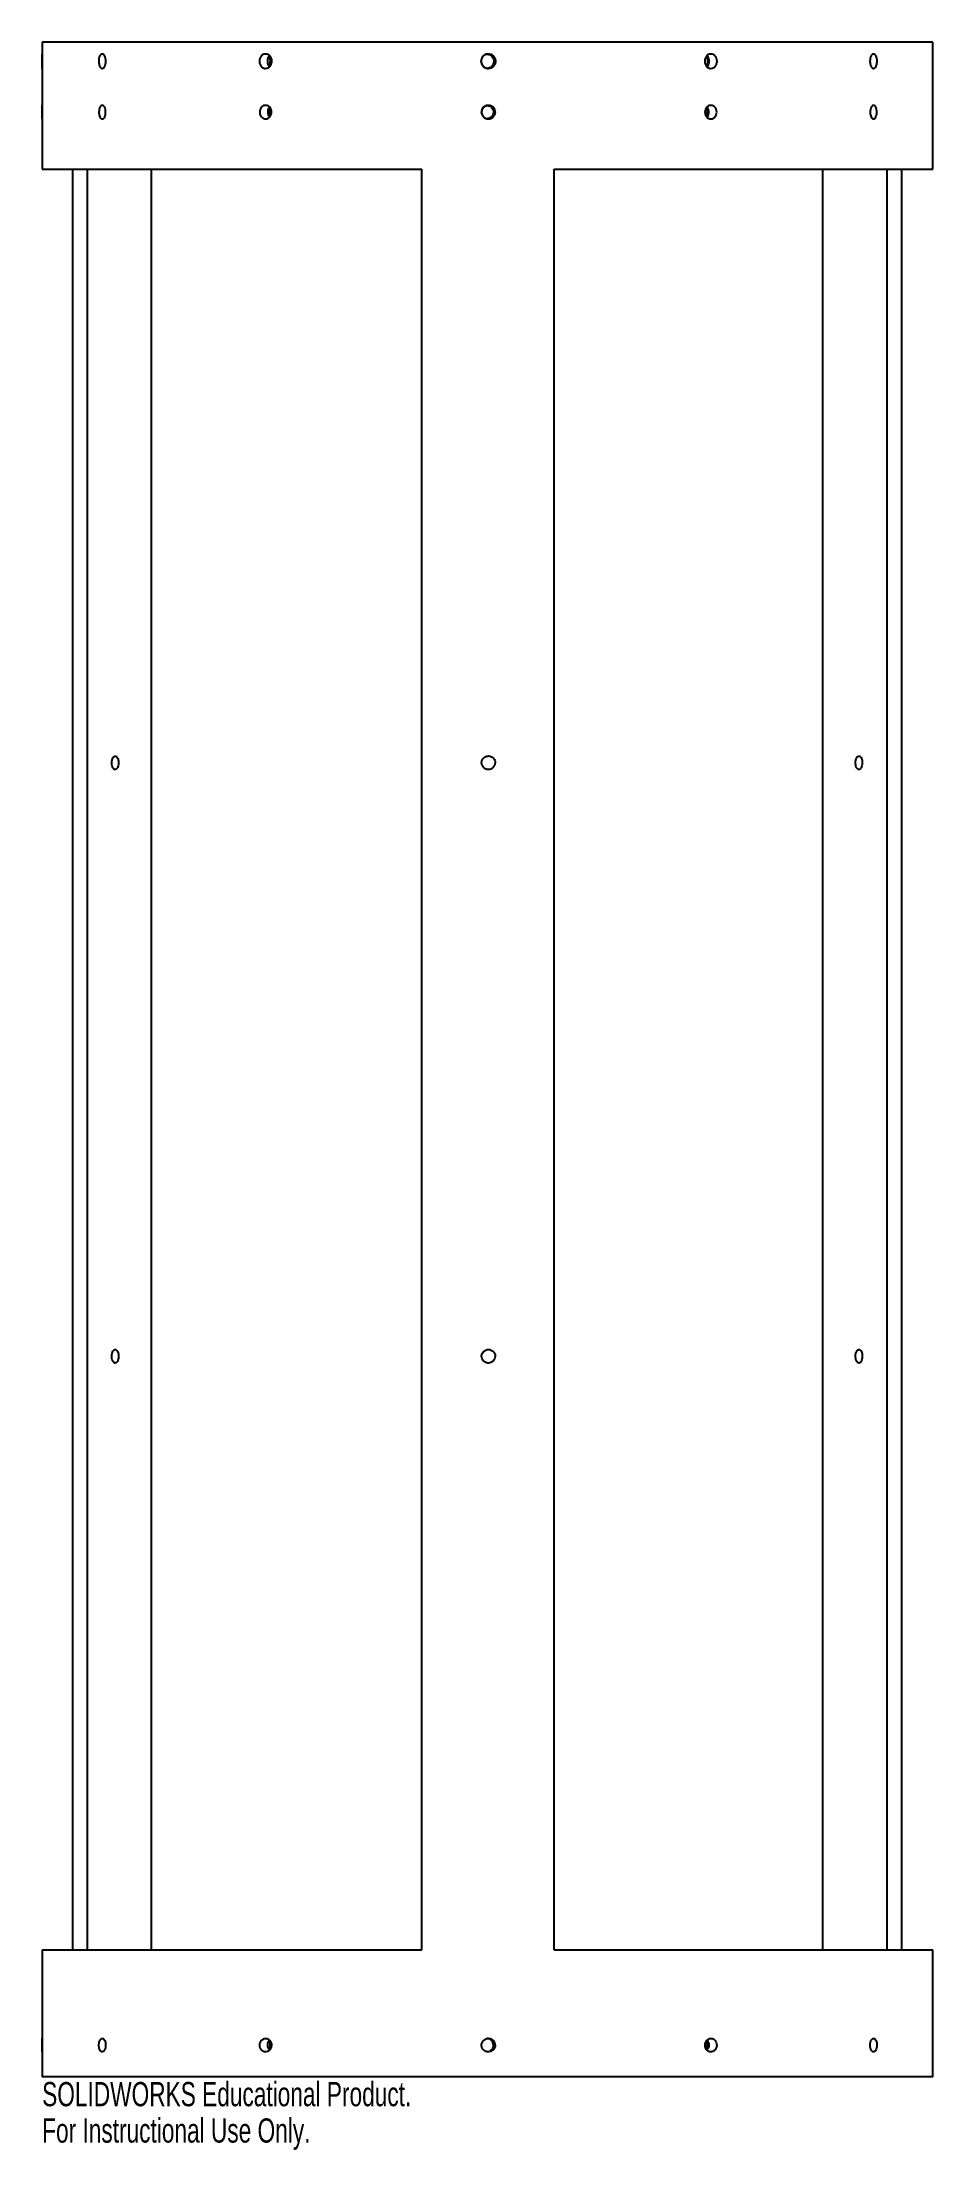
# Model space of a CAD drawing. Header units: inches. Extents: x -3.5 to 3.5, y -8.6 to 8.
import ezdxf

# ---------------------------------------------------------------- set-up
doc = ezdxf.new("R2010")
doc.units = ezdxf.units.IN
doc.header["$MEASUREMENT"] = 0
doc.styles.add('SLDTEXTSTYLE0', font='TXT', dxfattribs={"width": 0.7})

msp = doc.modelspace()

# ---------------------------------------------------------------- linework, layer by layer
at = {"color": 7, "linetype": 'Continuous', "lineweight": 25}
for p, q in [((-3.5, 8), (-3.5, 7.905)), ((3.5, 8), (-3.5, 8)), ((3.5, 7.905), (3.5, 8)), ((-3.5, 7.794), (-3.5, 7.502)), ((3.5, 7.502), (3.5, 7.794)), ((-3.5, 7.397), (-3.5, 7)), ((3.5, 7), (3.5, 7.397)), ((-3.5, 7), (-0.517, 7)), ((-3.259, -7), (-3.259, 7)), ((-3.143, -7), (-3.143, 7)), ((-2.642, -7), (-2.642, 7)), ((-0.517, -7), (-0.517, 7)), ((0.525, 7), (3.5, 7)), ((0.525, -7), (0.525, 7)), ((2.636, -7), (2.636, 7)), ((3.14, -7), (3.14, 7)), ((3.256, -7), (3.256, 7)), ((-3.5, -7), (-3.5, -7.697)), ((-3.5, -7), (-0.517, -7)), ((0.525, -7), (3.5, -7)), ((3.5, -7.697), (3.5, -7)), ((-3.5, -7.803), (-3.5, -8)), ((3.5, -8), (3.5, -7.803)), ((3.5, -8), (-3.5, -8))]:
    msp.add_line(p, q, dxfattribs=at)
at = {"color": 7, "linetype": 'Continuous'}
for centre, radius in [((0.007, 7.85), 0.0565), ((0.007, 7.45), 0.0532)]:
    msp.add_circle(centre, radius, dxfattribs=at)
at = {"color": 7, "linetype": 'Continuous', "lineweight": 25}
for points, knots in [([(-3.5, 7.905), (-3.5, 7.906), (-3.5, 7.908), (-3.5, 7.904), (-3.5, 7.895), (-3.5, 7.88), (-3.499, 7.864), (-3.499, 7.854), (-3.499, 7.85)], [0, 0, 0, 0, 0.077266, 0.276684, 0.476107, 0.675556, 0.875012, 1, 1, 1, 1]), ([(-3.499, 7.85), (-3.499, 7.845), (-3.499, 7.84), (-3.5, 7.83), (-3.5, 7.825), (-3.5, 7.812), (-3.5, 7.804), (-3.5, 7.795), (-3.5, 7.793), (-3.5, 7.794), (-3.5, 7.795), (-3.5, 7.799), (-3.5, 7.801), (-3.5, 7.807), (-3.5, 7.811), (-3.5, 7.819), (-3.5, 7.823), (-3.5, 7.838), (-3.5, 7.848), (-3.5, 7.868), (-3.5, 7.878), (-3.5, 7.89), (-3.5, 7.894), (-3.5, 7.9), (-3.5, 7.902), (-3.5, 7.904)], [0, 0, 0, 0, 0.0625, 0.0625, 0.125, 0.125, 0.25, 0.25, 0.375, 0.375, 0.4375, 0.4375, 0.5, 0.5, 0.5625, 0.5625, 0.625, 0.625, 0.75, 0.75, 0.875, 0.875, 0.9375, 0.9375, 1, 1, 1, 1]), ([(-2.999, 7.85), (-2.999, 7.846), (-2.999, 7.843), (-3, 7.835), (-3.001, 7.832), (-3.002, 7.825), (-3.003, 7.822), (-3.005, 7.816), (-3.006, 7.813), (-3.01, 7.805), (-3.013, 7.801), (-3.02, 7.795), (-3.024, 7.793), (-3.03, 7.793), (-3.031, 7.794), (-3.035, 7.795), (-3.037, 7.796), (-3.04, 7.799), (-3.042, 7.801), (-3.045, 7.805), (-3.046, 7.807), (-3.05, 7.815), (-3.052, 7.822), (-3.054, 7.832), (-3.055, 7.835), (-3.056, 7.843), (-3.056, 7.846), (-3.056, 7.857), (-3.055, 7.865), (-3.052, 7.878), (-3.05, 7.885), (-3.046, 7.893), (-3.045, 7.895), (-3.042, 7.899), (-3.04, 7.901), (-3.037, 7.904), (-3.035, 7.905), (-3.031, 7.906), (-3.03, 7.906), (-3.024, 7.907), (-3.02, 7.905), (-3.015, 7.901), (-3.013, 7.899), (-3.01, 7.895), (-3.009, 7.893), (-3.005, 7.885), (-3.003, 7.878), (-3, 7.865), (-2.999, 7.857), (-2.999, 7.85)], [0, 0, 0, 0, 0.03125, 0.03125, 0.0625, 0.0625, 0.09375, 0.09375, 0.125, 0.125, 0.1875, 0.1875, 0.25, 0.25, 0.28125, 0.28125, 0.3125, 0.3125, 0.34375, 0.34375, 0.375, 0.375, 0.4375, 0.4375, 0.46875, 0.46875, 0.5, 0.5, 0.5625, 0.5625, 0.625, 0.625, 0.65625, 0.65625, 0.6875, 0.6875, 0.71875, 0.71875, 0.75, 0.75, 0.8125, 0.8125, 0.84375, 0.84375, 0.875, 0.875, 0.9375, 0.9375, 1, 1, 1, 1]), ([(-1.695, 7.85), (-1.695, 7.846), (-1.695, 7.843), (-1.697, 7.835), (-1.698, 7.832), (-1.7, 7.825), (-1.702, 7.822), (-1.705, 7.816), (-1.707, 7.813), (-1.714, 7.805), (-1.72, 7.801), (-1.731, 7.795), (-1.738, 7.793), (-1.747, 7.793), (-1.751, 7.794), (-1.757, 7.795), (-1.76, 7.796), (-1.766, 7.799), (-1.769, 7.801), (-1.774, 7.805), (-1.776, 7.807), (-1.783, 7.815), (-1.787, 7.822), (-1.791, 7.832), (-1.791, 7.835), (-1.793, 7.843), (-1.793, 7.846), (-1.793, 7.857), (-1.792, 7.865), (-1.787, 7.878), (-1.783, 7.885), (-1.777, 7.893), (-1.774, 7.895), (-1.769, 7.899), (-1.766, 7.901), (-1.76, 7.904), (-1.757, 7.905), (-1.751, 7.906), (-1.748, 7.906), (-1.738, 7.907), (-1.731, 7.905), (-1.723, 7.901), (-1.72, 7.899), (-1.714, 7.895), (-1.712, 7.893), (-1.705, 7.885), (-1.701, 7.878), (-1.696, 7.865), (-1.695, 7.857), (-1.695, 7.85)], [0, 0, 0, 0, 0.03125, 0.03125, 0.0625, 0.0625, 0.09375, 0.09375, 0.125, 0.125, 0.1875, 0.1875, 0.25, 0.25, 0.28125, 0.28125, 0.3125, 0.3125, 0.34375, 0.34375, 0.375, 0.375, 0.4375, 0.4375, 0.46875, 0.46875, 0.5, 0.5, 0.5625, 0.5625, 0.625, 0.625, 0.65625, 0.65625, 0.6875, 0.6875, 0.71875, 0.71875, 0.75, 0.75, 0.8125, 0.8125, 0.84375, 0.84375, 0.875, 0.875, 0.9375, 0.9375, 1, 1, 1, 1]), ([(-1.713, 7.893), (-1.714, 7.892), (-1.72, 7.887), (-1.726, 7.875), (-1.731, 7.856), (-1.73, 7.837), (-1.724, 7.819), (-1.717, 7.811), (-1.713, 7.807)], [0, 0, 0, 0, 0.055212, 0.248637, 0.442067, 0.635479, 0.828882, 1, 1, 1, 1]), ([(-1.719, 7.814), (-1.716, 7.818), (-1.71, 7.827), (-1.706, 7.844), (-1.707, 7.863), (-1.712, 7.878), (-1.717, 7.884), (-1.719, 7.886)], [0, 0, 0, 0, 0.181744, 0.423327, 0.664889, 0.90644, 1, 1, 1, 1]), ([(0.063, 7.85), (0.063, 7.846), (0.063, 7.843), (0.061, 7.835), (0.06, 7.832), (0.057, 7.825), (0.056, 7.822), (0.052, 7.816), (0.049, 7.813), (0.041, 7.805), (0.035, 7.801), (0.021, 7.795), (0.014, 7.793), (0.003, 7.793), (-0.001, 7.794), (-0.008, 7.795), (-0.012, 7.796), (-0.018, 7.799), (-0.022, 7.801), (-0.028, 7.805), (-0.031, 7.807), (-0.039, 7.815), (-0.043, 7.822), (-0.047, 7.832), (-0.048, 7.835), (-0.049, 7.843), (-0.05, 7.846), (-0.05, 7.857), (-0.048, 7.865), (-0.043, 7.878), (-0.039, 7.885), (-0.031, 7.893), (-0.028, 7.895), (-0.022, 7.899), (-0.018, 7.901), (-0.012, 7.904), (-0.008, 7.905), (-0.001, 7.906), (0.003, 7.906), (0.014, 7.907), (0.021, 7.905), (0.032, 7.901), (0.035, 7.899), (0.041, 7.895), (0.044, 7.893), (0.052, 7.885), (0.056, 7.878), (0.062, 7.865), (0.063, 7.857), (0.063, 7.85)], [0, 0, 0, 0, 0.03125, 0.03125, 0.0625, 0.0625, 0.09375, 0.09375, 0.125, 0.125, 0.1875, 0.1875, 0.25, 0.25, 0.28125, 0.28125, 0.3125, 0.3125, 0.34375, 0.34375, 0.375, 0.375, 0.4375, 0.4375, 0.46875, 0.46875, 0.5, 0.5, 0.5625, 0.5625, 0.625, 0.625, 0.65625, 0.65625, 0.6875, 0.6875, 0.71875, 0.71875, 0.75, 0.75, 0.8125, 0.8125, 0.84375, 0.84375, 0.875, 0.875, 0.9375, 0.9375, 1, 1, 1, 1]), ([(0.002, 7.906), (0.007, 7.904), (0.019, 7.902), (0.034, 7.89), (0.045, 7.875), (0.051, 7.856), (0.049, 7.837), (0.042, 7.819), (0.029, 7.805), (0.014, 7.796), (0.004, 7.795), (0, 7.794)], [0, 0, 0, 0, 0.105341, 0.222636, 0.339945, 0.457257, 0.574558, 0.691853, 0.809157, 0.92647, 1, 1, 1, 1]), ([(1.804, 7.85), (1.804, 7.846), (1.804, 7.843), (1.803, 7.835), (1.802, 7.832), (1.8, 7.825), (1.798, 7.822), (1.794, 7.816), (1.792, 7.813), (1.786, 7.805), (1.78, 7.801), (1.769, 7.795), (1.762, 7.793), (1.753, 7.793), (1.749, 7.794), (1.743, 7.795), (1.74, 7.796), (1.734, 7.799), (1.731, 7.801), (1.726, 7.805), (1.723, 7.807), (1.717, 7.815), (1.713, 7.822), (1.709, 7.832), (1.708, 7.835), (1.707, 7.843), (1.707, 7.846), (1.707, 7.857), (1.708, 7.865), (1.713, 7.878), (1.717, 7.885), (1.723, 7.893), (1.726, 7.895), (1.731, 7.899), (1.734, 7.901), (1.74, 7.904), (1.743, 7.905), (1.749, 7.906), (1.752, 7.906), (1.762, 7.907), (1.768, 7.905), (1.777, 7.901), (1.78, 7.899), (1.785, 7.895), (1.788, 7.893), (1.795, 7.885), (1.798, 7.878), (1.803, 7.865), (1.804, 7.857), (1.804, 7.85)], [0, 0, 0, 0, 0.03125, 0.03125, 0.0625, 0.0625, 0.09375, 0.09375, 0.125, 0.125, 0.1875, 0.1875, 0.25, 0.25, 0.28125, 0.28125, 0.3125, 0.3125, 0.34375, 0.34375, 0.375, 0.375, 0.4375, 0.4375, 0.46875, 0.46875, 0.5, 0.5, 0.5625, 0.5625, 0.625, 0.625, 0.65625, 0.65625, 0.6875, 0.6875, 0.71875, 0.71875, 0.75, 0.75, 0.8125, 0.8125, 0.84375, 0.84375, 0.875, 0.875, 0.9375, 0.9375, 1, 1, 1, 1]), ([(1.719, 7.886), (1.721, 7.882), (1.727, 7.873), (1.731, 7.856), (1.73, 7.837), (1.725, 7.822), (1.72, 7.816), (1.719, 7.814)], [0, 0, 0, 0, 0.180169, 0.421715, 0.663239, 0.904752, 1, 1, 1, 1]), ([(1.724, 7.807), (1.727, 7.81), (1.733, 7.816), (1.74, 7.831), (1.743, 7.85), (1.74, 7.869), (1.733, 7.884), (1.727, 7.89), (1.724, 7.893)], [0, 0, 0, 0, 0.109945, 0.303717, 0.497473, 0.691201, 0.884927, 1, 1, 1, 1]), ([(3.062, 7.85), (3.062, 7.846), (3.062, 7.843), (3.061, 7.835), (3.061, 7.832), (3.059, 7.825), (3.059, 7.822), (3.057, 7.816), (3.055, 7.813), (3.052, 7.805), (3.048, 7.801), (3.042, 7.795), (3.038, 7.793), (3.033, 7.793), (3.031, 7.794), (3.027, 7.795), (3.025, 7.796), (3.022, 7.799), (3.02, 7.801), (3.017, 7.805), (3.016, 7.807), (3.012, 7.815), (3.01, 7.822), (3.007, 7.832), (3.007, 7.835), (3.006, 7.843), (3.006, 7.846), (3.006, 7.857), (3.007, 7.865), (3.009, 7.878), (3.012, 7.885), (3.016, 7.893), (3.017, 7.895), (3.02, 7.899), (3.022, 7.901), (3.025, 7.904), (3.027, 7.905), (3.031, 7.906), (3.033, 7.906), (3.038, 7.907), (3.042, 7.905), (3.047, 7.901), (3.048, 7.899), (3.051, 7.895), (3.053, 7.893), (3.057, 7.885), (3.059, 7.878), (3.061, 7.865), (3.062, 7.857), (3.062, 7.85)], [0, 0, 0, 0, 0.03125, 0.03125, 0.0625, 0.0625, 0.09375, 0.09375, 0.125, 0.125, 0.1875, 0.1875, 0.25, 0.25, 0.28125, 0.28125, 0.3125, 0.3125, 0.34375, 0.34375, 0.375, 0.375, 0.4375, 0.4375, 0.46875, 0.46875, 0.5, 0.5, 0.5625, 0.5625, 0.625, 0.625, 0.65625, 0.65625, 0.6875, 0.6875, 0.71875, 0.71875, 0.75, 0.75, 0.8125, 0.8125, 0.84375, 0.84375, 0.875, 0.875, 0.9375, 0.9375, 1, 1, 1, 1]), ([(3.5, 7.794), (3.5, 7.795), (3.5, 7.798), (3.5, 7.81), (3.5, 7.825), (3.5, 7.844), (3.5, 7.863), (3.5, 7.881), (3.5, 7.895), (3.5, 7.904), (3.5, 7.905), (3.5, 7.905)], [0, 0, 0, 0, 0.115407, 0.231601, 0.347807, 0.464015, 0.580213, 0.696406, 0.812608, 0.928817, 1, 1, 1, 1]), ([(-3.5, 7.502), (-3.5, 7.503), (-3.5, 7.504), (-3.5, 7.501), (-3.5, 7.492), (-3.5, 7.478), (-3.5, 7.463), (-3.5, 7.454), (-3.5, 7.45)], [0, 0, 0, 0, 0.081256, 0.279817, 0.478384, 0.676973, 0.875568, 1, 1, 1, 1]), ([(-3.5, 7.45), (-3.5, 7.445), (-3.5, 7.44), (-3.5, 7.431), (-3.5, 7.426), (-3.5, 7.414), (-3.5, 7.407), (-3.5, 7.398), (-3.5, 7.396), (-3.5, 7.398), (-3.5, 7.401), (-3.5, 7.412), (-3.5, 7.42), (-3.5, 7.438), (-3.5, 7.448), (-3.5, 7.467), (-3.5, 7.477), (-3.5, 7.488), (-3.5, 7.491), (-3.5, 7.497), (-3.5, 7.499), (-3.5, 7.5)], [0, 0, 0, 0, 0.0625, 0.0625, 0.125, 0.125, 0.25, 0.25, 0.375, 0.375, 0.5, 0.5, 0.625, 0.625, 0.75, 0.75, 0.875, 0.875, 0.9375, 0.9375, 1, 1, 1, 1]), ([(-3.001, 7.45), (-3.001, 7.443), (-3.001, 7.436), (-3.003, 7.426), (-3.004, 7.423), (-3.006, 7.418), (-3.007, 7.415), (-3.011, 7.407), (-3.014, 7.403), (-3.021, 7.398), (-3.024, 7.397), (-3.029, 7.397), (-3.031, 7.397), (-3.035, 7.398), (-3.036, 7.399), (-3.041, 7.403), (-3.044, 7.407), (-3.049, 7.417), (-3.051, 7.423), (-3.053, 7.433), (-3.053, 7.436), (-3.054, 7.443), (-3.054, 7.447), (-3.054, 7.457), (-3.053, 7.464), (-3.051, 7.477), (-3.049, 7.483), (-3.045, 7.49), (-3.044, 7.492), (-3.041, 7.496), (-3.04, 7.498), (-3.036, 7.501), (-3.035, 7.502), (-3.031, 7.503), (-3.03, 7.503), (-3.024, 7.503), (-3.021, 7.502), (-3.016, 7.498), (-3.014, 7.496), (-3.011, 7.492), (-3.01, 7.49), (-3.006, 7.483), (-3.004, 7.477), (-3.001, 7.464), (-3.001, 7.457), (-3.001, 7.45)], [0, 0, 0, 0, 0.0625, 0.0625, 0.09375, 0.09375, 0.125, 0.125, 0.1875, 0.1875, 0.25, 0.25, 0.28125, 0.28125, 0.3125, 0.3125, 0.375, 0.375, 0.4375, 0.4375, 0.46875, 0.46875, 0.5, 0.5, 0.5625, 0.5625, 0.625, 0.625, 0.65625, 0.65625, 0.6875, 0.6875, 0.71875, 0.71875, 0.75, 0.75, 0.8125, 0.8125, 0.84375, 0.84375, 0.875, 0.875, 0.9375, 0.9375, 1, 1, 1, 1]), ([(-1.698, 7.45), (-1.698, 7.443), (-1.699, 7.436), (-1.703, 7.426), (-1.704, 7.423), (-1.707, 7.418), (-1.709, 7.415), (-1.716, 7.407), (-1.721, 7.403), (-1.732, 7.398), (-1.738, 7.397), (-1.747, 7.397), (-1.75, 7.397), (-1.756, 7.398), (-1.759, 7.399), (-1.767, 7.403), (-1.772, 7.407), (-1.781, 7.417), (-1.784, 7.423), (-1.788, 7.433), (-1.789, 7.436), (-1.79, 7.443), (-1.79, 7.447), (-1.79, 7.457), (-1.789, 7.464), (-1.784, 7.477), (-1.781, 7.483), (-1.775, 7.49), (-1.772, 7.492), (-1.767, 7.496), (-1.765, 7.498), (-1.759, 7.501), (-1.756, 7.502), (-1.75, 7.503), (-1.747, 7.503), (-1.738, 7.503), (-1.732, 7.502), (-1.724, 7.498), (-1.721, 7.496), (-1.716, 7.492), (-1.714, 7.49), (-1.707, 7.483), (-1.704, 7.477), (-1.699, 7.464), (-1.698, 7.457), (-1.698, 7.45)], [0, 0, 0, 0, 0.0625, 0.0625, 0.09375, 0.09375, 0.125, 0.125, 0.1875, 0.1875, 0.25, 0.25, 0.28125, 0.28125, 0.3125, 0.3125, 0.375, 0.375, 0.4375, 0.4375, 0.46875, 0.46875, 0.5, 0.5, 0.5625, 0.5625, 0.625, 0.625, 0.65625, 0.65625, 0.6875, 0.6875, 0.71875, 0.71875, 0.75, 0.75, 0.8125, 0.8125, 0.84375, 0.84375, 0.875, 0.875, 0.9375, 0.9375, 1, 1, 1, 1]), ([(-1.713, 7.489), (-1.713, 7.488), (-1.718, 7.485), (-1.724, 7.473), (-1.728, 7.456), (-1.727, 7.438), (-1.722, 7.422), (-1.716, 7.415), (-1.713, 7.412)], [0, 0, 0, 0, 0.018219, 0.224843, 0.431472, 0.638085, 0.844689, 1, 1, 1, 1]), ([(-1.719, 7.419), (-1.717, 7.422), (-1.712, 7.429), (-1.709, 7.444), (-1.71, 7.462), (-1.714, 7.475), (-1.718, 7.48), (-1.718, 7.481)], [0, 0, 0, 0, 0.146256, 0.416723, 0.68717, 0.957607, 1, 1, 1, 1]), ([(0.06, 7.45), (0.06, 7.443), (0.059, 7.436), (0.055, 7.426), (0.053, 7.423), (0.049, 7.418), (0.047, 7.415), (0.039, 7.407), (0.033, 7.403), (0.021, 7.398), (0.014, 7.397), (0.003, 7.397), (0, 7.397), (-0.007, 7.398), (-0.01, 7.399), (-0.02, 7.403), (-0.026, 7.407), (-0.036, 7.417), (-0.04, 7.423), (-0.044, 7.433), (-0.045, 7.436), (-0.046, 7.443), (-0.047, 7.447), (-0.047, 7.457), (-0.045, 7.464), (-0.04, 7.477), (-0.036, 7.483), (-0.029, 7.49), (-0.026, 7.492), (-0.02, 7.496), (-0.017, 7.498), (-0.011, 7.501), (-0.007, 7.502), (0, 7.503), (0.003, 7.503), (0.014, 7.503), (0.021, 7.502), (0.03, 7.498), (0.033, 7.496), (0.039, 7.492), (0.042, 7.49), (0.049, 7.483), (0.053, 7.477), (0.058, 7.464), (0.06, 7.457), (0.06, 7.45)], [0, 0, 0, 0, 0.0625, 0.0625, 0.09375, 0.09375, 0.125, 0.125, 0.1875, 0.1875, 0.25, 0.25, 0.28125, 0.28125, 0.3125, 0.3125, 0.375, 0.375, 0.4375, 0.4375, 0.46875, 0.46875, 0.5, 0.5, 0.5625, 0.5625, 0.625, 0.625, 0.65625, 0.65625, 0.6875, 0.6875, 0.71875, 0.71875, 0.75, 0.75, 0.8125, 0.8125, 0.84375, 0.84375, 0.875, 0.875, 0.9375, 0.9375, 1, 1, 1, 1]), ([(0.001, 7.502), (0.006, 7.501), (0.017, 7.499), (0.032, 7.488), (0.042, 7.474), (0.047, 7.456), (0.046, 7.438), (0.039, 7.421), (0.027, 7.408), (0.013, 7.4), (0.004, 7.398), (0, 7.397)], [0, 0, 0, 0, 0.10205, 0.21978, 0.337521, 0.455265, 0.572999, 0.690729, 0.808466, 0.926211, 1, 1, 1, 1]), ([(1.802, 7.45), (1.802, 7.443), (1.8, 7.436), (1.797, 7.426), (1.796, 7.423), (1.792, 7.418), (1.79, 7.415), (1.784, 7.407), (1.779, 7.403), (1.768, 7.398), (1.762, 7.397), (1.753, 7.397), (1.75, 7.397), (1.744, 7.398), (1.741, 7.399), (1.733, 7.403), (1.727, 7.407), (1.719, 7.417), (1.715, 7.423), (1.712, 7.433), (1.711, 7.436), (1.71, 7.443), (1.709, 7.447), (1.709, 7.457), (1.711, 7.464), (1.715, 7.477), (1.719, 7.483), (1.725, 7.49), (1.728, 7.492), (1.733, 7.496), (1.735, 7.498), (1.741, 7.501), (1.744, 7.502), (1.75, 7.503), (1.753, 7.503), (1.762, 7.503), (1.768, 7.502), (1.776, 7.498), (1.779, 7.496), (1.784, 7.492), (1.786, 7.49), (1.792, 7.483), (1.796, 7.477), (1.8, 7.464), (1.802, 7.457), (1.802, 7.45)], [0, 0, 0, 0, 0.0625, 0.0625, 0.09375, 0.09375, 0.125, 0.125, 0.1875, 0.1875, 0.25, 0.25, 0.28125, 0.28125, 0.3125, 0.3125, 0.375, 0.375, 0.4375, 0.4375, 0.46875, 0.46875, 0.5, 0.5, 0.5625, 0.5625, 0.625, 0.625, 0.65625, 0.65625, 0.6875, 0.6875, 0.71875, 0.71875, 0.75, 0.75, 0.8125, 0.8125, 0.84375, 0.84375, 0.875, 0.875, 0.9375, 0.9375, 1, 1, 1, 1]), ([(1.718, 7.481), (1.72, 7.478), (1.725, 7.471), (1.728, 7.456), (1.727, 7.438), (1.724, 7.425), (1.719, 7.42), (1.719, 7.419)], [0, 0, 0, 0, 0.139531, 0.409803, 0.680052, 0.95029, 1, 1, 1, 1]), ([(1.724, 7.412), (1.726, 7.413), (1.731, 7.418), (1.737, 7.432), (1.74, 7.449), (1.737, 7.467), (1.732, 7.481), (1.726, 7.486), (1.724, 7.488)], [0, 0, 0, 0, 0.083951, 0.290149, 0.496333, 0.702489, 0.908643, 1, 1, 1, 1]), ([(3.061, 7.45), (3.061, 7.443), (3.06, 7.436), (3.058, 7.426), (3.057, 7.423), (3.055, 7.418), (3.054, 7.415), (3.051, 7.407), (3.048, 7.403), (3.041, 7.398), (3.038, 7.397), (3.033, 7.397), (3.031, 7.397), (3.028, 7.398), (3.026, 7.399), (3.021, 7.403), (3.018, 7.407), (3.013, 7.417), (3.011, 7.423), (3.009, 7.433), (3.008, 7.436), (3.008, 7.443), (3.008, 7.447), (3.008, 7.457), (3.008, 7.464), (3.011, 7.477), (3.013, 7.483), (3.017, 7.49), (3.018, 7.492), (3.021, 7.496), (3.023, 7.498), (3.026, 7.501), (3.028, 7.502), (3.031, 7.503), (3.033, 7.503), (3.038, 7.503), (3.041, 7.502), (3.046, 7.498), (3.048, 7.496), (3.05, 7.492), (3.052, 7.49), (3.055, 7.483), (3.057, 7.477), (3.06, 7.464), (3.061, 7.457), (3.061, 7.45)], [0, 0, 0, 0, 0.0625, 0.0625, 0.09375, 0.09375, 0.125, 0.125, 0.1875, 0.1875, 0.25, 0.25, 0.28125, 0.28125, 0.3125, 0.3125, 0.375, 0.375, 0.4375, 0.4375, 0.46875, 0.46875, 0.5, 0.5, 0.5625, 0.5625, 0.625, 0.625, 0.65625, 0.65625, 0.6875, 0.6875, 0.71875, 0.71875, 0.75, 0.75, 0.8125, 0.8125, 0.84375, 0.84375, 0.875, 0.875, 0.9375, 0.9375, 1, 1, 1, 1]), ([(3.5, 7.397), (3.5, 7.398), (3.5, 7.401), (3.5, 7.412), (3.5, 7.427), (3.5, 7.444), (3.5, 7.462), (3.5, 7.479), (3.5, 7.493), (3.5, 7.501), (3.5, 7.502), (3.5, 7.502)], [0, 0, 0, 0, 0.1133974, 0.2301898, 0.346993, 0.4637984, 0.5805951, 0.6973874, 0.8141873, 0.9309936, 1, 1, 1, 1]), ([(-2.923, 2.281), (-2.919, 2.281), (-2.916, 2.284), (-2.911, 2.289), (-2.91, 2.291), (-2.907, 2.295), (-2.906, 2.298), (-2.903, 2.306), (-2.901, 2.313), (-2.899, 2.326), (-2.899, 2.333), (-2.9, 2.343), (-2.9, 2.347), (-2.901, 2.353), (-2.902, 2.357), (-2.905, 2.366), (-2.907, 2.371), (-2.913, 2.38), (-2.916, 2.383), (-2.921, 2.386), (-2.923, 2.386), (-2.926, 2.387), (-2.928, 2.387), (-2.933, 2.385), (-2.936, 2.383), (-2.942, 2.376), (-2.945, 2.372), (-2.948, 2.363), (-2.949, 2.36), (-2.95, 2.354), (-2.951, 2.351), (-2.952, 2.344), (-2.952, 2.341), (-2.952, 2.334), (-2.952, 2.33), (-2.952, 2.32), (-2.951, 2.313), (-2.948, 2.304), (-2.947, 2.301), (-2.945, 2.296), (-2.944, 2.293), (-2.94, 2.287), (-2.936, 2.284), (-2.93, 2.28), (-2.926, 2.28), (-2.923, 2.281)], [0, 0, 0, 0, 0.0625, 0.0625, 0.09375, 0.09375, 0.125, 0.125, 0.1875, 0.1875, 0.25, 0.25, 0.28125, 0.28125, 0.3125, 0.3125, 0.375, 0.375, 0.4375, 0.4375, 0.46875, 0.46875, 0.5, 0.5, 0.5625, 0.5625, 0.625, 0.625, 0.65625, 0.65625, 0.6875, 0.6875, 0.71875, 0.71875, 0.75, 0.75, 0.8125, 0.8125, 0.84375, 0.84375, 0.875, 0.875, 0.9375, 0.9375, 1, 1, 1, 1]), ([(0.06, 2.333), (0.06, 2.34), (0.059, 2.347), (0.055, 2.357), (0.053, 2.36), (0.049, 2.366), (0.047, 2.369), (0.039, 2.376), (0.033, 2.38), (0.021, 2.385), (0.014, 2.387), (0.003, 2.387), (0, 2.386), (-0.007, 2.385), (-0.01, 2.384), (-0.02, 2.38), (-0.026, 2.376), (-0.036, 2.366), (-0.04, 2.36), (-0.044, 2.35), (-0.045, 2.347), (-0.046, 2.34), (-0.047, 2.337), (-0.047, 2.326), (-0.045, 2.319), (-0.04, 2.307), (-0.036, 2.301), (-0.029, 2.293), (-0.026, 2.291), (-0.02, 2.287), (-0.017, 2.285), (-0.011, 2.283), (-0.007, 2.282), (0, 2.28), (0.003, 2.28), (0.014, 2.28), (0.021, 2.281), (0.03, 2.285), (0.033, 2.287), (0.039, 2.291), (0.042, 2.293), (0.049, 2.301), (0.053, 2.306), (0.058, 2.319), (0.06, 2.326), (0.06, 2.333)], [0, 0, 0, 0, 0.0625, 0.0625, 0.09375, 0.09375, 0.125, 0.125, 0.1875, 0.1875, 0.25, 0.25, 0.28125, 0.28125, 0.3125, 0.3125, 0.375, 0.375, 0.4375, 0.4375, 0.46875, 0.46875, 0.5, 0.5, 0.5625, 0.5625, 0.625, 0.625, 0.65625, 0.65625, 0.6875, 0.6875, 0.71875, 0.71875, 0.75, 0.75, 0.8125, 0.8125, 0.84375, 0.84375, 0.875, 0.875, 0.9375, 0.9375, 1, 1, 1, 1]), ([(2.923, 2.281), (2.926, 2.281), (2.93, 2.284), (2.934, 2.289), (2.936, 2.291), (2.938, 2.295), (2.939, 2.298), (2.942, 2.306), (2.944, 2.313), (2.946, 2.326), (2.946, 2.333), (2.945, 2.343), (2.945, 2.347), (2.944, 2.353), (2.943, 2.357), (2.941, 2.366), (2.938, 2.371), (2.933, 2.38), (2.93, 2.383), (2.925, 2.386), (2.923, 2.386), (2.92, 2.387), (2.918, 2.387), (2.913, 2.385), (2.909, 2.383), (2.903, 2.376), (2.9, 2.372), (2.897, 2.363), (2.896, 2.36), (2.895, 2.354), (2.894, 2.351), (2.893, 2.344), (2.893, 2.341), (2.892, 2.334), (2.892, 2.33), (2.893, 2.32), (2.894, 2.313), (2.897, 2.304), (2.898, 2.301), (2.9, 2.296), (2.902, 2.293), (2.906, 2.287), (2.909, 2.284), (2.916, 2.28), (2.919, 2.28), (2.923, 2.281)], [0, 0, 0, 0, 0.0625, 0.0625, 0.09375, 0.09375, 0.125, 0.125, 0.1875, 0.1875, 0.25, 0.25, 0.28125, 0.28125, 0.3125, 0.3125, 0.375, 0.375, 0.4375, 0.4375, 0.46875, 0.46875, 0.5, 0.5, 0.5625, 0.5625, 0.625, 0.625, 0.65625, 0.65625, 0.6875, 0.6875, 0.71875, 0.71875, 0.75, 0.75, 0.8125, 0.8125, 0.84375, 0.84375, 0.875, 0.875, 0.9375, 0.9375, 1, 1, 1, 1]), ([(-2.923, -2.386), (-2.919, -2.385), (-2.916, -2.383), (-2.911, -2.378), (-2.91, -2.376), (-2.907, -2.371), (-2.906, -2.369), (-2.903, -2.36), (-2.901, -2.354), (-2.899, -2.341), (-2.899, -2.334), (-2.9, -2.323), (-2.9, -2.32), (-2.901, -2.313), (-2.902, -2.31), (-2.905, -2.301), (-2.907, -2.296), (-2.913, -2.287), (-2.916, -2.284), (-2.921, -2.281), (-2.923, -2.28), (-2.926, -2.28), (-2.928, -2.28), (-2.933, -2.281), (-2.936, -2.284), (-2.942, -2.29), (-2.945, -2.295), (-2.948, -2.303), (-2.949, -2.306), (-2.95, -2.313), (-2.951, -2.316), (-2.952, -2.323), (-2.952, -2.326), (-2.952, -2.333), (-2.952, -2.336), (-2.952, -2.347), (-2.951, -2.354), (-2.948, -2.363), (-2.947, -2.366), (-2.945, -2.371), (-2.944, -2.373), (-2.94, -2.38), (-2.936, -2.383), (-2.93, -2.387), (-2.926, -2.387), (-2.923, -2.386)], [0, 0, 0, 0, 0.0625, 0.0625, 0.09375, 0.09375, 0.125, 0.125, 0.1875, 0.1875, 0.25, 0.25, 0.28125, 0.28125, 0.3125, 0.3125, 0.375, 0.375, 0.4375, 0.4375, 0.46875, 0.46875, 0.5, 0.5, 0.5625, 0.5625, 0.625, 0.625, 0.65625, 0.65625, 0.6875, 0.6875, 0.71875, 0.71875, 0.75, 0.75, 0.8125, 0.8125, 0.84375, 0.84375, 0.875, 0.875, 0.9375, 0.9375, 1, 1, 1, 1]), ([(0.06, -2.333), (0.06, -2.326), (0.059, -2.319), (0.055, -2.31), (0.053, -2.307), (0.049, -2.301), (0.047, -2.298), (0.039, -2.291), (0.033, -2.287), (0.021, -2.281), (0.014, -2.28), (0.003, -2.28), (0, -2.28), (-0.007, -2.282), (-0.01, -2.283), (-0.02, -2.287), (-0.026, -2.291), (-0.036, -2.301), (-0.04, -2.306), (-0.044, -2.316), (-0.045, -2.319), (-0.046, -2.326), (-0.047, -2.33), (-0.047, -2.34), (-0.045, -2.347), (-0.04, -2.36), (-0.036, -2.366), (-0.029, -2.373), (-0.026, -2.376), (-0.02, -2.38), (-0.017, -2.381), (-0.011, -2.384), (-0.007, -2.385), (0, -2.386), (0.003, -2.387), (0.014, -2.387), (0.021, -2.385), (0.03, -2.381), (0.033, -2.38), (0.039, -2.376), (0.042, -2.373), (0.049, -2.366), (0.053, -2.36), (0.058, -2.347), (0.06, -2.34), (0.06, -2.333)], [0, 0, 0, 0, 0.0625, 0.0625, 0.09375, 0.09375, 0.125, 0.125, 0.1875, 0.1875, 0.25, 0.25, 0.28125, 0.28125, 0.3125, 0.3125, 0.375, 0.375, 0.4375, 0.4375, 0.46875, 0.46875, 0.5, 0.5, 0.5625, 0.5625, 0.625, 0.625, 0.65625, 0.65625, 0.6875, 0.6875, 0.71875, 0.71875, 0.75, 0.75, 0.8125, 0.8125, 0.84375, 0.84375, 0.875, 0.875, 0.9375, 0.9375, 1, 1, 1, 1]), ([(2.923, -2.386), (2.926, -2.385), (2.93, -2.383), (2.934, -2.378), (2.936, -2.376), (2.938, -2.371), (2.939, -2.369), (2.942, -2.36), (2.944, -2.354), (2.946, -2.341), (2.946, -2.334), (2.945, -2.323), (2.945, -2.32), (2.944, -2.313), (2.943, -2.31), (2.941, -2.301), (2.938, -2.296), (2.933, -2.287), (2.93, -2.284), (2.925, -2.281), (2.923, -2.28), (2.92, -2.28), (2.918, -2.28), (2.913, -2.281), (2.909, -2.284), (2.903, -2.29), (2.9, -2.295), (2.897, -2.303), (2.896, -2.306), (2.895, -2.313), (2.894, -2.316), (2.893, -2.323), (2.893, -2.326), (2.892, -2.333), (2.892, -2.336), (2.893, -2.347), (2.894, -2.354), (2.897, -2.363), (2.898, -2.366), (2.9, -2.371), (2.902, -2.373), (2.906, -2.38), (2.909, -2.383), (2.916, -2.387), (2.919, -2.387), (2.923, -2.386)], [0, 0, 0, 0, 0.0625, 0.0625, 0.09375, 0.09375, 0.125, 0.125, 0.1875, 0.1875, 0.25, 0.25, 0.28125, 0.28125, 0.3125, 0.3125, 0.375, 0.375, 0.4375, 0.4375, 0.46875, 0.46875, 0.5, 0.5, 0.5625, 0.5625, 0.625, 0.625, 0.65625, 0.65625, 0.6875, 0.6875, 0.71875, 0.71875, 0.75, 0.75, 0.8125, 0.8125, 0.84375, 0.84375, 0.875, 0.875, 0.9375, 0.9375, 1, 1, 1, 1]), ([(-3.5, -7.697), (-3.5, -7.697), (-3.5, -7.697), (-3.5, -7.697), (-3.5, -7.698), (-3.5, -7.701), (-3.5, -7.705), (-3.5, -7.713), (-3.5, -7.715), (-3.5, -7.721), (-3.5, -7.725), (-3.5, -7.735), (-3.5, -7.742), (-3.5, -7.754), (-3.5, -7.758), (-3.5, -7.765), (-3.5, -7.768), (-3.5, -7.779), (-3.5, -7.785), (-3.5, -7.792), (-3.5, -7.795), (-3.5, -7.798), (-3.5, -7.8), (-3.5, -7.803), (-3.5, -7.804), (-3.5, -7.803)], [0, 0, 0, 0, 0.0625, 0.0625, 0.125, 0.125, 0.25, 0.25, 0.3125, 0.3125, 0.375, 0.375, 0.5, 0.5, 0.5625, 0.5625, 0.625, 0.625, 0.75, 0.75, 0.8125, 0.8125, 0.875, 0.875, 1, 1, 1, 1]), ([(-3.5, -7.803), (-3.5, -7.803), (-3.5, -7.802), (-3.5, -7.801), (-3.5, -7.8), (-3.5, -7.798), (-3.5, -7.795), (-3.5, -7.793), (-3.5, -7.79), (-3.5, -7.787), (-3.5, -7.784), (-3.5, -7.78), (-3.5, -7.776), (-3.5, -7.772), (-3.5, -7.768), (-3.5, -7.763), (-3.5, -7.759), (-3.5, -7.755), (-3.5, -7.747), (-3.5, -7.733), (-3.5, -7.718), (-3.5, -7.707), (-3.5, -7.702), (-3.5, -7.698), (-3.5, -7.698), (-3.5, -7.697)], [0, 0, 0, 0, 0.0294716, 0.0589431, 0.0884147, 0.1178863, 0.1473579, 0.1768296, 0.2063013, 0.235773, 0.2652448, 0.2947167, 0.3241886, 0.3536606, 0.3831327, 0.4126048, 0.4420771, 0.4715494, 0.5010219, 0.5839415, 0.7498524, 0.8267537, 0.894087, 0.9518394, 1, 1, 1, 1]), ([(-3.031, -7.803), (-3.032, -7.803), (-3.033, -7.802), (-3.036, -7.801), (-3.038, -7.8), (-3.04, -7.798), (-3.042, -7.795), (-3.044, -7.793), (-3.045, -7.79), (-3.047, -7.787), (-3.048, -7.784), (-3.05, -7.78), (-3.051, -7.776), (-3.052, -7.772), (-3.053, -7.768), (-3.053, -7.763), (-3.054, -7.759), (-3.054, -7.755), (-3.054, -7.747), (-3.053, -7.733), (-3.049, -7.718), (-3.044, -7.707), (-3.039, -7.702), (-3.035, -7.698), (-3.032, -7.698), (-3.031, -7.697)], [0, 0, 0, 0, 0.0294716, 0.0589431, 0.0884147, 0.1178863, 0.1473579, 0.1768296, 0.2063013, 0.235773, 0.2652448, 0.2947167, 0.3241886, 0.3536606, 0.3831327, 0.4126048, 0.4420771, 0.4715494, 0.5010219, 0.5839415, 0.7498524, 0.8267537, 0.894087, 0.9518394, 1, 1, 1, 1]), ([(-3.031, -7.697), (-3.029, -7.697), (-3.027, -7.697), (-3.024, -7.697), (-3.022, -7.698), (-3.016, -7.701), (-3.013, -7.705), (-3.008, -7.713), (-3.007, -7.715), (-3.005, -7.721), (-3.004, -7.725), (-3.002, -7.735), (-3.001, -7.742), (-3.001, -7.754), (-3.001, -7.758), (-3.002, -7.765), (-3.002, -7.768), (-3.005, -7.779), (-3.007, -7.785), (-3.011, -7.792), (-3.013, -7.795), (-3.016, -7.798), (-3.018, -7.8), (-3.023, -7.803), (-3.027, -7.804), (-3.031, -7.803)], [0, 0, 0, 0, 0.0625, 0.0625, 0.125, 0.125, 0.25, 0.25, 0.3125, 0.3125, 0.375, 0.375, 0.5, 0.5, 0.5625, 0.5625, 0.625, 0.625, 0.75, 0.75, 0.8125, 0.8125, 0.875, 0.875, 1, 1, 1, 1]), ([(-1.75, -7.803), (-1.751, -7.803), (-1.754, -7.802), (-1.758, -7.801), (-1.761, -7.8), (-1.765, -7.798), (-1.768, -7.795), (-1.772, -7.793), (-1.775, -7.79), (-1.777, -7.787), (-1.78, -7.784), (-1.782, -7.78), (-1.784, -7.776), (-1.786, -7.772), (-1.788, -7.768), (-1.789, -7.763), (-1.79, -7.759), (-1.79, -7.755), (-1.79, -7.747), (-1.789, -7.733), (-1.782, -7.718), (-1.772, -7.707), (-1.764, -7.702), (-1.757, -7.698), (-1.752, -7.698), (-1.75, -7.697)], [0, 0, 0, 0, 0.029472, 0.058943, 0.088415, 0.117886, 0.147358, 0.17683, 0.206301, 0.235773, 0.265245, 0.294717, 0.324189, 0.353661, 0.383133, 0.412605, 0.442077, 0.471549, 0.501022, 0.583942, 0.749852, 0.826754, 0.894087, 0.951839, 1, 1, 1, 1]), ([(-1.75, -7.697), (-1.747, -7.697), (-1.743, -7.697), (-1.737, -7.697), (-1.734, -7.698), (-1.724, -7.701), (-1.719, -7.705), (-1.711, -7.713), (-1.709, -7.715), (-1.705, -7.721), (-1.703, -7.725), (-1.699, -7.735), (-1.698, -7.742), (-1.698, -7.754), (-1.698, -7.758), (-1.7, -7.765), (-1.701, -7.768), (-1.705, -7.779), (-1.709, -7.785), (-1.716, -7.792), (-1.719, -7.795), (-1.724, -7.798), (-1.727, -7.8), (-1.737, -7.803), (-1.743, -7.804), (-1.75, -7.803)], [0, 0, 0, 0, 0.0625, 0.0625, 0.125, 0.125, 0.25, 0.25, 0.3125, 0.3125, 0.375, 0.375, 0.5, 0.5, 0.5625, 0.5625, 0.625, 0.625, 0.75, 0.75, 0.8125, 0.8125, 0.875, 0.875, 1, 1, 1, 1]), ([(-1.713, -7.789), (-1.713, -7.788), (-1.718, -7.784), (-1.724, -7.773), (-1.728, -7.755), (-1.727, -7.737), (-1.722, -7.722), (-1.715, -7.714), (-1.713, -7.712)], [0, 0, 0, 0, 0.034206, 0.239153, 0.444104, 0.649038, 0.853964, 1, 1, 1, 1]), ([(-1.719, -7.719), (-1.717, -7.721), (-1.713, -7.727), (-1.711, -7.736), (-1.71, -7.744), (-1.709, -7.755), (-1.711, -7.768), (-1.716, -7.777), (-1.719, -7.78)], [0, 0, 0, 0, 0.142571, 0.312231, 0.433097, 0.505059, 0.79436, 1, 1, 1, 1]), ([(0, -7.803), (-0.001, -7.803), (-0.004, -7.802), (-0.009, -7.801), (-0.013, -7.8), (-0.017, -7.798), (-0.021, -7.795), (-0.025, -7.793), (-0.029, -7.79), (-0.032, -7.787), (-0.035, -7.784), (-0.037, -7.78), (-0.04, -7.776), (-0.042, -7.772), (-0.044, -7.768), (-0.045, -7.763), (-0.046, -7.759), (-0.046, -7.755), (-0.047, -7.747), (-0.045, -7.733), (-0.037, -7.718), (-0.025, -7.707), (-0.016, -7.702), (-0.008, -7.698), (-0.002, -7.698), (0, -7.697)], [0, 0, 0, 0, 0.0294716, 0.0589431, 0.0884147, 0.1178863, 0.1473579, 0.1768296, 0.2063013, 0.235773, 0.2652448, 0.2947167, 0.3241886, 0.3536606, 0.3831327, 0.4126048, 0.4420771, 0.4715494, 0.5010219, 0.5839415, 0.7498524, 0.8267537, 0.894087, 0.9518394, 1, 1, 1, 1]), ([(0, -7.803), (0.006, -7.801), (0.018, -7.799), (0.032, -7.788), (0.043, -7.773), (0.047, -7.755), (0.046, -7.737), (0.039, -7.72), (0.026, -7.707), (0.012, -7.699), (0.002, -7.698), (-0.002, -7.698)], [0, 0, 0, 0, 0.115466, 0.230931, 0.346405, 0.46188, 0.577346, 0.692808, 0.808277, 0.923754, 1, 1, 1, 1]), ([(0, -7.697), (0.004, -7.697), (0.008, -7.697), (0.015, -7.697), (0.019, -7.698), (0.03, -7.701), (0.036, -7.705), (0.045, -7.713), (0.047, -7.715), (0.052, -7.721), (0.054, -7.725), (0.058, -7.735), (0.06, -7.742), (0.06, -7.754), (0.06, -7.758), (0.058, -7.765), (0.057, -7.768), (0.052, -7.779), (0.048, -7.785), (0.039, -7.792), (0.036, -7.795), (0.029, -7.798), (0.026, -7.8), (0.015, -7.803), (0.008, -7.804), (0, -7.803)], [0, 0, 0, 0, 0.0625, 0.0625, 0.125, 0.125, 0.25, 0.25, 0.3125, 0.3125, 0.375, 0.375, 0.5, 0.5, 0.5625, 0.5625, 0.625, 0.625, 0.75, 0.75, 0.8125, 0.8125, 0.875, 0.875, 1, 1, 1, 1]), ([(1.75, -7.803), (1.749, -7.803), (1.746, -7.802), (1.742, -7.801), (1.739, -7.8), (1.735, -7.798), (1.732, -7.795), (1.728, -7.793), (1.725, -7.79), (1.722, -7.787), (1.72, -7.784), (1.717, -7.78), (1.715, -7.776), (1.714, -7.772), (1.712, -7.768), (1.711, -7.763), (1.71, -7.759), (1.71, -7.755), (1.709, -7.747), (1.711, -7.733), (1.718, -7.718), (1.728, -7.707), (1.736, -7.702), (1.743, -7.698), (1.748, -7.698), (1.75, -7.697)], [0, 0, 0, 0, 0.0294716, 0.0589431, 0.0884147, 0.1178863, 0.1473579, 0.1768296, 0.2063013, 0.235773, 0.2652448, 0.2947167, 0.3241886, 0.3536606, 0.3831327, 0.4126048, 0.4420771, 0.4715494, 0.5010219, 0.5839415, 0.7498524, 0.8267537, 0.894087, 0.9518394, 1, 1, 1, 1]), ([(1.719, -7.78), (1.72, -7.778), (1.725, -7.77), (1.728, -7.755), (1.727, -7.737), (1.723, -7.725), (1.719, -7.72), (1.719, -7.719)], [0, 0, 0, 0, 0.149001, 0.419417, 0.689811, 0.960195, 1, 1, 1, 1]), ([(1.724, -7.711), (1.727, -7.715), (1.734, -7.723), (1.739, -7.739), (1.74, -7.757), (1.735, -7.774), (1.729, -7.785), (1.725, -7.789), (1.725, -7.789)], [0, 0, 0, 0, 0.171961, 0.378892, 0.585797, 0.792681, 0.999579, 1, 1, 1, 1]), ([(1.75, -7.697), (1.753, -7.697), (1.757, -7.697), (1.763, -7.697), (1.766, -7.698), (1.775, -7.701), (1.781, -7.705), (1.789, -7.713), (1.791, -7.715), (1.795, -7.721), (1.796, -7.725), (1.8, -7.735), (1.802, -7.742), (1.802, -7.754), (1.801, -7.758), (1.8, -7.765), (1.799, -7.768), (1.795, -7.779), (1.791, -7.785), (1.784, -7.792), (1.781, -7.795), (1.775, -7.798), (1.772, -7.8), (1.763, -7.803), (1.757, -7.804), (1.75, -7.803)], [0, 0, 0, 0, 0.0625, 0.0625, 0.125, 0.125, 0.25, 0.25, 0.3125, 0.3125, 0.375, 0.375, 0.5, 0.5, 0.5625, 0.5625, 0.625, 0.625, 0.75, 0.75, 0.8125, 0.8125, 0.875, 0.875, 1, 1, 1, 1]), ([(3.031, -7.803), (3.03, -7.803), (3.029, -7.802), (3.027, -7.801), (3.025, -7.8), (3.022, -7.798), (3.02, -7.795), (3.019, -7.793), (3.017, -7.79), (3.015, -7.787), (3.014, -7.784), (3.012, -7.78), (3.011, -7.776), (3.01, -7.772), (3.009, -7.768), (3.008, -7.763), (3.008, -7.759), (3.008, -7.755), (3.007, -7.747), (3.008, -7.733), (3.012, -7.718), (3.018, -7.707), (3.023, -7.702), (3.027, -7.698), (3.03, -7.698), (3.031, -7.697)], [0, 0, 0, 0, 0.029472, 0.058943, 0.088415, 0.117886, 0.147358, 0.17683, 0.206301, 0.235773, 0.265245, 0.294717, 0.324189, 0.353661, 0.383133, 0.412605, 0.442077, 0.471549, 0.501022, 0.583942, 0.749852, 0.826754, 0.894087, 0.951839, 1, 1, 1, 1]), ([(3.031, -7.697), (3.033, -7.697), (3.035, -7.697), (3.039, -7.697), (3.04, -7.698), (3.046, -7.701), (3.049, -7.705), (3.053, -7.713), (3.054, -7.715), (3.057, -7.721), (3.058, -7.725), (3.06, -7.735), (3.061, -7.742), (3.061, -7.754), (3.06, -7.758), (3.06, -7.765), (3.059, -7.768), (3.057, -7.779), (3.055, -7.785), (3.05, -7.792), (3.049, -7.795), (3.046, -7.798), (3.044, -7.8), (3.039, -7.803), (3.035, -7.804), (3.031, -7.803)], [0, 0, 0, 0, 0.0625, 0.0625, 0.125, 0.125, 0.25, 0.25, 0.3125, 0.3125, 0.375, 0.375, 0.5, 0.5, 0.5625, 0.5625, 0.625, 0.625, 0.75, 0.75, 0.8125, 0.8125, 0.875, 0.875, 1, 1, 1, 1]), ([(3.5, -7.803), (3.5, -7.803), (3.5, -7.802), (3.5, -7.801), (3.5, -7.8), (3.5, -7.798), (3.5, -7.795), (3.5, -7.793), (3.5, -7.79), (3.5, -7.787), (3.5, -7.784), (3.5, -7.78), (3.5, -7.776), (3.5, -7.772), (3.5, -7.768), (3.5, -7.763), (3.5, -7.759), (3.5, -7.755), (3.5, -7.747), (3.5, -7.733), (3.5, -7.718), (3.5, -7.707), (3.5, -7.702), (3.5, -7.698), (3.5, -7.698), (3.5, -7.697)], [0, 0, 0, 0, 0.0294716, 0.0589431, 0.0884147, 0.1178863, 0.1473579, 0.1768296, 0.2063013, 0.235773, 0.2652448, 0.2947167, 0.3241886, 0.3536606, 0.3831327, 0.4126048, 0.4420771, 0.4715494, 0.5010219, 0.5839415, 0.7498524, 0.8267537, 0.894087, 0.9518394, 1, 1, 1, 1])]:
    msp.add_open_spline(points, degree=3, knots=knots, dxfattribs=at)

# ---------------------------------------------------------------- texts
at = {"color": 7, "linetype": 'Continuous', "char_height": 0.1903, "attachment_point": 1, "style": 'SLDTEXTSTYLE0'}
for s, insert in [('SOLIDWORKS Educational Product.', (-3.5, -8.04)), ('For Instructional Use Only.', (-3.5, -8.326))]:
    msp.add_mtext(s, dxfattribs=dict(at, insert=insert))

doc.saveas('drawing.dxf')
